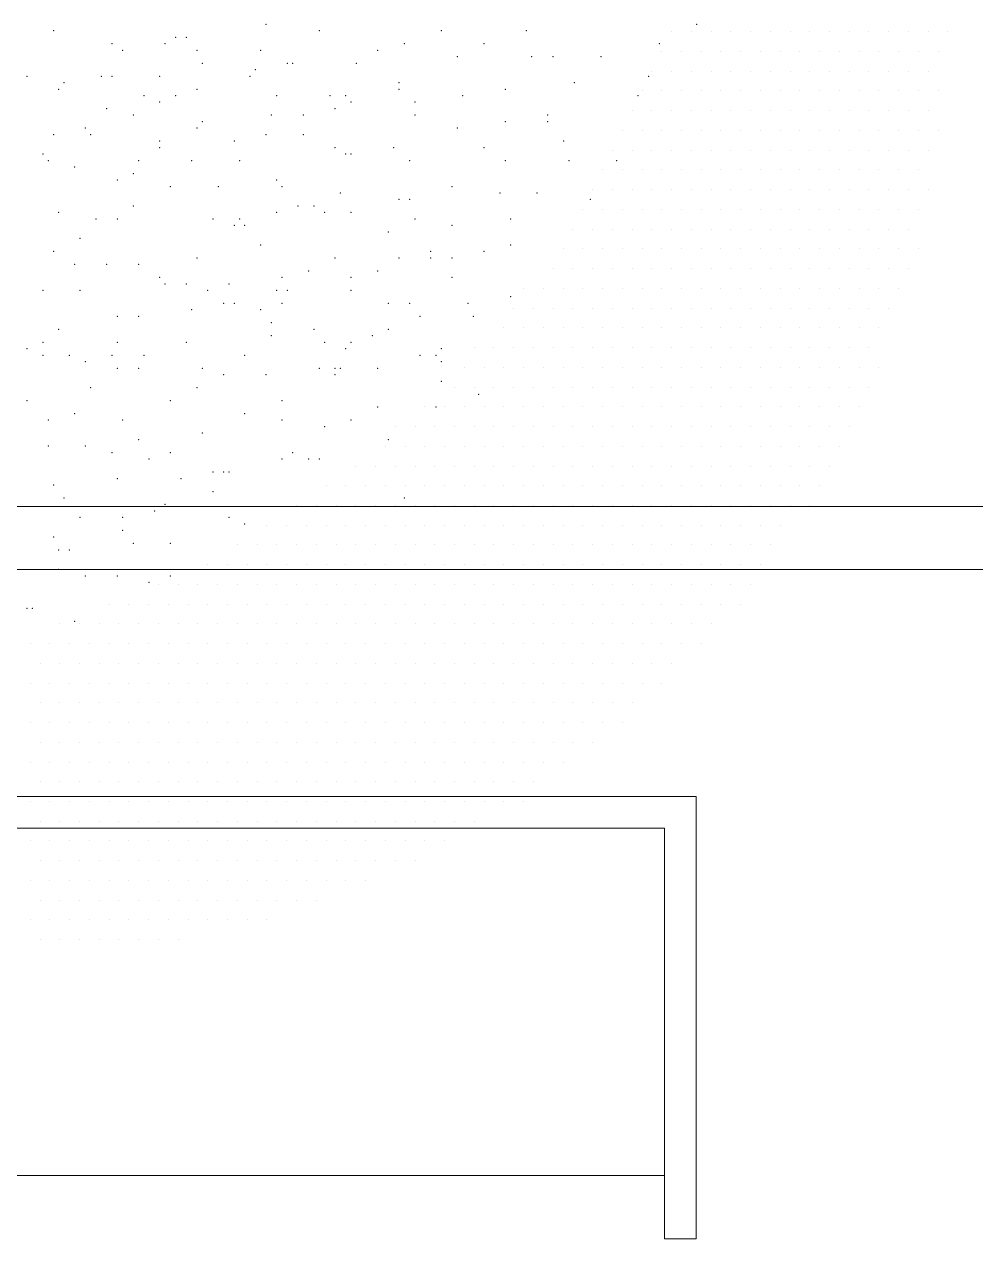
# Model space of a CAD drawing. Header units: metres. Extents: x 599 to 707, y 227 to 318.
# Drawn here: x 672.609 to 674.115, y 275.749 to 277.672 of the extents above; entities that cross this region are included whole.
import ezdxf

# ---------------------------------------------------------------- set-up
doc = ezdxf.new("R2010")
doc.units = ezdxf.units.M
for name, color, linetype, lineweight in [('banqueta', 252, 'Continuous', 9), ('gradas', 35, 'Continuous', 5), ('vegetacion', 74, 'Continuous', 0)]:
    doc.layers.add(name, color=color, linetype=linetype, lineweight=lineweight)

msp = doc.modelspace()

# ---------------------------------------------------------------- linework, layer by layer
at = {"layer": 'banqueta'}
for p, q in [((667.5606, 276.9088), (677.2256, 276.9088)), ((667.4867, 276.8088), (677.2256, 276.8088))]:
    msp.add_line(p, q, dxfattribs=at)
at = {"layer": 'gradas'}
for p, q in [((673.6723, 276.4493), (671.6723, 276.4493)), ((673.6723, 275.7493), (673.6723, 276.4493)), ((673.6223, 276.3993), (671.7223, 276.3993)), ((673.6223, 275.7493), (673.6223, 276.3993)), ((671.7223, 275.8493), (673.6223, 275.8493)), ((673.6223, 275.7493), (673.6723, 275.7493))]:
    msp.add_line(p, q, dxfattribs=at)
at = {"layer": 'vegetacion', "color": 0}
for p, q in [((673.6335, 277.6602), (673.6335, 277.6602)), ((673.6648, 277.6602), (673.6648, 277.6602)), ((673.696, 277.6602), (673.696, 277.6602)), ((673.7273, 277.6602), (673.7273, 277.6602)), ((673.7585, 277.6602), (673.7585, 277.6602)), ((673.7898, 277.6602), (673.7898, 277.6602)), ((673.821, 277.6602), (673.821, 277.6602)), ((673.8523, 277.6602), (673.8523, 277.6602)), ((673.8835, 277.6602), (673.8835, 277.6602)), ((673.9148, 277.6602), (673.9148, 277.6602)), ((673.946, 277.6602), (673.946, 277.6602)), ((673.9773, 277.6602), (673.9773, 277.6602)), ((674.0085, 277.6602), (674.0085, 277.6602)), ((674.0398, 277.6602), (674.0398, 277.6602)), ((674.071, 277.6602), (674.071, 277.6602)), ((673.6179, 277.629), (673.6179, 277.629)), ((673.6492, 277.629), (673.6492, 277.629)), ((673.6804, 277.629), (673.6804, 277.629)), ((673.7117, 277.629), (673.7117, 277.629)), ((673.7429, 277.629), (673.7429, 277.629)), ((673.7742, 277.629), (673.7742, 277.629)), ((673.8054, 277.629), (673.8054, 277.629)), ((673.8367, 277.629), (673.8367, 277.629)), ((673.8679, 277.629), (673.8679, 277.629)), ((673.8992, 277.629), (673.8992, 277.629)), ((673.9304, 277.629), (673.9304, 277.629)), ((673.9617, 277.629), (673.9617, 277.629)), ((673.9929, 277.629), (673.9929, 277.629)), ((674.0242, 277.629), (674.0242, 277.629)), ((674.0554, 277.629), (674.0554, 277.629)), ((673.6023, 277.5977), (673.6023, 277.5977)), ((673.6335, 277.5977), (673.6335, 277.5977)), ((673.6648, 277.5977), (673.6648, 277.5977)), ((673.696, 277.5977), (673.696, 277.5977)), ((673.7273, 277.5977), (673.7273, 277.5977)), ((673.7585, 277.5977), (673.7585, 277.5977)), ((673.7898, 277.5977), (673.7898, 277.5977)), ((673.821, 277.5977), (673.821, 277.5977)), ((673.8523, 277.5977), (673.8523, 277.5977)), ((673.8835, 277.5977), (673.8835, 277.5977)), ((673.9148, 277.5977), (673.9148, 277.5977)), ((673.946, 277.5977), (673.946, 277.5977)), ((673.9773, 277.5977), (673.9773, 277.5977)), ((674.0085, 277.5977), (674.0085, 277.5977)), ((674.0398, 277.5977), (674.0398, 277.5977)), ((673.5867, 277.5665), (673.5867, 277.5665)), ((673.6179, 277.5665), (673.6179, 277.5665)), ((673.6492, 277.5665), (673.6492, 277.5665)), ((673.6804, 277.5665), (673.6804, 277.5665)), ((673.7117, 277.5665), (673.7117, 277.5665)), ((673.7429, 277.5665), (673.7429, 277.5665)), ((673.7742, 277.5665), (673.7742, 277.5665)), ((673.8054, 277.5665), (673.8054, 277.5665)), ((673.8367, 277.5665), (673.8367, 277.5665)), ((673.8679, 277.5665), (673.8679, 277.5665)), ((673.8992, 277.5665), (673.8992, 277.5665)), ((673.9304, 277.5665), (673.9304, 277.5665)), ((673.9617, 277.5665), (673.9617, 277.5665)), ((673.9929, 277.5665), (673.9929, 277.5665)), ((674.0242, 277.5665), (674.0242, 277.5665)), ((674.0554, 277.5665), (674.0554, 277.5665)), ((673.571, 277.5352), (673.571, 277.5352)), ((673.6023, 277.5352), (673.6023, 277.5352)), ((673.6335, 277.5352), (673.6335, 277.5352)), ((673.6648, 277.5352), (673.6648, 277.5352)), ((673.696, 277.5352), (673.696, 277.5352)), ((673.7273, 277.5352), (673.7273, 277.5352)), ((673.7585, 277.5352), (673.7585, 277.5352)), ((673.7898, 277.5352), (673.7898, 277.5352)), ((673.821, 277.5352), (673.821, 277.5352)), ((673.8523, 277.5352), (673.8523, 277.5352)), ((673.8835, 277.5352), (673.8835, 277.5352)), ((673.9148, 277.5352), (673.9148, 277.5352)), ((673.946, 277.5352), (673.946, 277.5352)), ((673.9773, 277.5352), (673.9773, 277.5352)), ((674.0085, 277.5352), (674.0085, 277.5352)), ((674.0398, 277.5352), (674.0398, 277.5352)), ((673.5554, 277.504), (673.5554, 277.504)), ((673.5867, 277.504), (673.5867, 277.504)), ((673.6179, 277.504), (673.6179, 277.504)), ((673.6492, 277.504), (673.6492, 277.504)), ((673.6804, 277.504), (673.6804, 277.504)), ((673.7117, 277.504), (673.7117, 277.504)), ((673.7429, 277.504), (673.7429, 277.504)), ((673.7742, 277.504), (673.7742, 277.504)), ((673.8054, 277.504), (673.8054, 277.504)), ((673.8367, 277.504), (673.8367, 277.504)), ((673.8679, 277.504), (673.8679, 277.504)), ((673.8992, 277.504), (673.8992, 277.504)), ((673.9304, 277.504), (673.9304, 277.504)), ((673.9617, 277.504), (673.9617, 277.504)), ((673.9929, 277.504), (673.9929, 277.504)), ((674.0242, 277.504), (674.0242, 277.504)), ((674.0554, 277.504), (674.0554, 277.504)), ((673.5398, 277.4727), (673.5398, 277.4727)), ((673.571, 277.4727), (673.571, 277.4727)), ((673.6023, 277.4727), (673.6023, 277.4727)), ((673.6335, 277.4727), (673.6335, 277.4727)), ((673.6648, 277.4727), (673.6648, 277.4727)), ((673.696, 277.4727), (673.696, 277.4727)), ((673.7273, 277.4727), (673.7273, 277.4727)), ((673.7585, 277.4727), (673.7585, 277.4727)), ((673.7898, 277.4727), (673.7898, 277.4727)), ((673.821, 277.4727), (673.821, 277.4727)), ((673.8523, 277.4727), (673.8523, 277.4727)), ((673.8835, 277.4727), (673.8835, 277.4727)), ((673.9148, 277.4727), (673.9148, 277.4727)), ((673.946, 277.4727), (673.946, 277.4727)), ((673.9773, 277.4727), (673.9773, 277.4727)), ((674.0085, 277.4727), (674.0085, 277.4727)), ((674.0398, 277.4727), (674.0398, 277.4727)), ((673.5242, 277.4415), (673.5242, 277.4415)), ((673.5554, 277.4415), (673.5554, 277.4415)), ((673.5867, 277.4415), (673.5867, 277.4415)), ((673.6179, 277.4415), (673.6179, 277.4415)), ((673.6492, 277.4415), (673.6492, 277.4415)), ((673.6804, 277.4415), (673.6804, 277.4415)), ((673.7117, 277.4415), (673.7117, 277.4415)), ((673.7429, 277.4415), (673.7429, 277.4415)), ((673.7742, 277.4415), (673.7742, 277.4415)), ((673.8054, 277.4415), (673.8054, 277.4415)), ((673.8367, 277.4415), (673.8367, 277.4415)), ((673.8679, 277.4415), (673.8679, 277.4415)), ((673.8992, 277.4415), (673.8992, 277.4415)), ((673.9304, 277.4415), (673.9304, 277.4415)), ((673.9617, 277.4415), (673.9617, 277.4415)), ((673.9929, 277.4415), (673.9929, 277.4415)), ((674.0242, 277.4415), (674.0242, 277.4415)), ((673.5085, 277.4102), (673.5085, 277.4102)), ((673.5398, 277.4102), (673.5398, 277.4102)), ((673.571, 277.4102), (673.571, 277.4102)), ((673.6023, 277.4102), (673.6023, 277.4102)), ((673.6335, 277.4102), (673.6335, 277.4102)), ((673.6648, 277.4102), (673.6648, 277.4102)), ((673.696, 277.4102), (673.696, 277.4102)), ((673.7273, 277.4102), (673.7273, 277.4102)), ((673.7585, 277.4102), (673.7585, 277.4102)), ((673.7898, 277.4102), (673.7898, 277.4102)), ((673.821, 277.4102), (673.821, 277.4102)), ((673.8523, 277.4102), (673.8523, 277.4102)), ((673.8835, 277.4102), (673.8835, 277.4102)), ((673.9148, 277.4102), (673.9148, 277.4102)), ((673.946, 277.4102), (673.946, 277.4102)), ((673.9773, 277.4102), (673.9773, 277.4102)), ((674.0085, 277.4102), (674.0085, 277.4102)), ((674.0398, 277.4102), (674.0398, 277.4102)), ((673.4929, 277.379), (673.4929, 277.379)), ((673.5242, 277.379), (673.5242, 277.379)), ((673.5554, 277.379), (673.5554, 277.379)), ((673.5867, 277.379), (673.5867, 277.379)), ((673.6179, 277.379), (673.6179, 277.379)), ((673.6492, 277.379), (673.6492, 277.379)), ((673.6804, 277.379), (673.6804, 277.379)), ((673.7117, 277.379), (673.7117, 277.379)), ((673.7429, 277.379), (673.7429, 277.379)), ((673.7742, 277.379), (673.7742, 277.379)), ((673.8054, 277.379), (673.8054, 277.379)), ((673.8367, 277.379), (673.8367, 277.379)), ((673.8679, 277.379), (673.8679, 277.379)), ((673.8992, 277.379), (673.8992, 277.379)), ((673.9304, 277.379), (673.9304, 277.379)), ((673.9617, 277.379), (673.9617, 277.379)), ((673.9929, 277.379), (673.9929, 277.379)), ((674.0242, 277.379), (674.0242, 277.379)), ((673.4773, 277.3477), (673.4773, 277.3477)), ((673.5085, 277.3477), (673.5085, 277.3477)), ((673.5398, 277.3477), (673.5398, 277.3477)), ((673.571, 277.3477), (673.571, 277.3477)), ((673.6023, 277.3477), (673.6023, 277.3477)), ((673.6335, 277.3477), (673.6335, 277.3477)), ((673.6648, 277.3477), (673.6648, 277.3477)), ((673.696, 277.3477), (673.696, 277.3477)), ((673.7273, 277.3477), (673.7273, 277.3477)), ((673.7585, 277.3477), (673.7585, 277.3477)), ((673.7898, 277.3477), (673.7898, 277.3477)), ((673.821, 277.3477), (673.821, 277.3477)), ((673.8523, 277.3477), (673.8523, 277.3477)), ((673.8835, 277.3477), (673.8835, 277.3477)), ((673.9148, 277.3477), (673.9148, 277.3477)), ((673.946, 277.3477), (673.946, 277.3477)), ((673.9773, 277.3477), (673.9773, 277.3477)), ((674.0085, 277.3477), (674.0085, 277.3477)), ((673.4617, 277.3165), (673.4617, 277.3165)), ((673.4929, 277.3165), (673.4929, 277.3165)), ((673.5242, 277.3165), (673.5242, 277.3165)), ((673.5554, 277.3165), (673.5554, 277.3165)), ((673.5867, 277.3165), (673.5867, 277.3165)), ((673.6179, 277.3165), (673.6179, 277.3165)), ((673.6492, 277.3165), (673.6492, 277.3165)), ((673.6804, 277.3165), (673.6804, 277.3165)), ((673.7117, 277.3165), (673.7117, 277.3165)), ((673.7429, 277.3165), (673.7429, 277.3165)), ((673.7742, 277.3165), (673.7742, 277.3165)), ((673.8054, 277.3165), (673.8054, 277.3165)), ((673.8367, 277.3165), (673.8367, 277.3165)), ((673.8679, 277.3165), (673.8679, 277.3165)), ((673.8992, 277.3165), (673.8992, 277.3165)), ((673.9304, 277.3165), (673.9304, 277.3165)), ((673.9617, 277.3165), (673.9617, 277.3165)), ((673.9929, 277.3165), (673.9929, 277.3165)), ((674.0242, 277.3165), (674.0242, 277.3165)), ((673.446, 277.2852), (673.446, 277.2852)), ((673.4773, 277.2852), (673.4773, 277.2852)), ((673.5085, 277.2852), (673.5085, 277.2852)), ((673.5398, 277.2852), (673.5398, 277.2852)), ((673.571, 277.2852), (673.571, 277.2852)), ((673.6023, 277.2852), (673.6023, 277.2852)), ((673.6335, 277.2852), (673.6335, 277.2852)), ((673.6648, 277.2852), (673.6648, 277.2852)), ((673.696, 277.2852), (673.696, 277.2852)), ((673.7273, 277.2852), (673.7273, 277.2852)), ((673.7585, 277.2852), (673.7585, 277.2852)), ((673.7898, 277.2852), (673.7898, 277.2852)), ((673.821, 277.2852), (673.821, 277.2852)), ((673.8523, 277.2852), (673.8523, 277.2852)), ((673.8835, 277.2852), (673.8835, 277.2852)), ((673.9148, 277.2852), (673.9148, 277.2852)), ((673.946, 277.2852), (673.946, 277.2852)), ((673.9773, 277.2852), (673.9773, 277.2852)), ((674.0085, 277.2852), (674.0085, 277.2852)), ((673.3992, 277.254), (673.3992, 277.254)), ((673.4304, 277.254), (673.4304, 277.254)), ((673.4617, 277.254), (673.4617, 277.254)), ((673.4929, 277.254), (673.4929, 277.254)), ((673.5242, 277.254), (673.5242, 277.254)), ((673.5554, 277.254), (673.5554, 277.254)), ((673.5867, 277.254), (673.5867, 277.254)), ((673.6179, 277.254), (673.6179, 277.254)), ((673.6492, 277.254), (673.6492, 277.254)), ((673.6804, 277.254), (673.6804, 277.254)), ((673.7117, 277.254), (673.7117, 277.254)), ((673.7429, 277.254), (673.7429, 277.254)), ((673.7742, 277.254), (673.7742, 277.254)), ((673.8054, 277.254), (673.8054, 277.254)), ((673.8367, 277.254), (673.8367, 277.254)), ((673.8679, 277.254), (673.8679, 277.254)), ((673.8992, 277.254), (673.8992, 277.254)), ((673.9304, 277.254), (673.9304, 277.254)), ((673.9617, 277.254), (673.9617, 277.254)), ((673.9929, 277.254), (673.9929, 277.254)), ((673.3835, 277.2227), (673.3835, 277.2227)), ((673.4148, 277.2227), (673.4148, 277.2227)), ((673.446, 277.2227), (673.446, 277.2227)), ((673.4773, 277.2227), (673.4773, 277.2227)), ((673.5085, 277.2227), (673.5085, 277.2227)), ((673.5398, 277.2227), (673.5398, 277.2227)), ((673.571, 277.2227), (673.571, 277.2227)), ((673.6023, 277.2227), (673.6023, 277.2227)), ((673.6335, 277.2227), (673.6335, 277.2227)), ((673.6648, 277.2227), (673.6648, 277.2227)), ((673.696, 277.2227), (673.696, 277.2227)), ((673.7273, 277.2227), (673.7273, 277.2227)), ((673.7585, 277.2227), (673.7585, 277.2227)), ((673.7898, 277.2227), (673.7898, 277.2227)), ((673.821, 277.2227), (673.821, 277.2227)), ((673.8523, 277.2227), (673.8523, 277.2227)), ((673.8835, 277.2227), (673.8835, 277.2227)), ((673.9148, 277.2227), (673.9148, 277.2227)), ((673.946, 277.2227), (673.946, 277.2227)), ((673.9773, 277.2227), (673.9773, 277.2227)), ((673.3679, 277.1915), (673.3679, 277.1915)), ((673.3992, 277.1915), (673.3992, 277.1915)), ((673.4304, 277.1915), (673.4304, 277.1915)), ((673.4617, 277.1915), (673.4617, 277.1915)), ((673.4929, 277.1915), (673.4929, 277.1915)), ((673.5242, 277.1915), (673.5242, 277.1915)), ((673.5554, 277.1915), (673.5554, 277.1915)), ((673.5867, 277.1915), (673.5867, 277.1915)), ((673.6179, 277.1915), (673.6179, 277.1915)), ((673.6492, 277.1915), (673.6492, 277.1915)), ((673.6804, 277.1915), (673.6804, 277.1915)), ((673.7117, 277.1915), (673.7117, 277.1915)), ((673.7429, 277.1915), (673.7429, 277.1915)), ((673.7742, 277.1915), (673.7742, 277.1915)), ((673.8054, 277.1915), (673.8054, 277.1915)), ((673.8367, 277.1915), (673.8367, 277.1915)), ((673.8679, 277.1915), (673.8679, 277.1915)), ((673.8992, 277.1915), (673.8992, 277.1915)), ((673.9304, 277.1915), (673.9304, 277.1915)), ((673.9617, 277.1915), (673.9617, 277.1915)), ((673.321, 277.1602), (673.321, 277.1602)), ((673.3523, 277.1602), (673.3523, 277.1602)), ((673.3835, 277.1602), (673.3835, 277.1602)), ((673.4148, 277.1602), (673.4148, 277.1602)), ((673.446, 277.1602), (673.446, 277.1602)), ((673.4773, 277.1602), (673.4773, 277.1602)), ((673.5085, 277.1602), (673.5085, 277.1602)), ((673.5398, 277.1602), (673.5398, 277.1602)), ((673.571, 277.1602), (673.571, 277.1602)), ((673.6023, 277.1602), (673.6023, 277.1602)), ((673.6335, 277.1602), (673.6335, 277.1602)), ((673.6648, 277.1602), (673.6648, 277.1602)), ((673.696, 277.1602), (673.696, 277.1602)), ((673.7273, 277.1602), (673.7273, 277.1602)), ((673.7585, 277.1602), (673.7585, 277.1602)), ((673.7898, 277.1602), (673.7898, 277.1602)), ((673.821, 277.1602), (673.821, 277.1602)), ((673.8523, 277.1602), (673.8523, 277.1602)), ((673.8835, 277.1602), (673.8835, 277.1602)), ((673.9148, 277.1602), (673.9148, 277.1602)), ((673.946, 277.1602), (673.946, 277.1602)), ((673.3054, 277.129), (673.3054, 277.129)), ((673.3367, 277.129), (673.3367, 277.129)), ((673.3679, 277.129), (673.3679, 277.129)), ((673.3992, 277.129), (673.3992, 277.129)), ((673.4304, 277.129), (673.4304, 277.129)), ((673.4617, 277.129), (673.4617, 277.129)), ((673.4929, 277.129), (673.4929, 277.129)), ((673.5242, 277.129), (673.5242, 277.129)), ((673.5554, 277.129), (673.5554, 277.129)), ((673.5867, 277.129), (673.5867, 277.129)), ((673.6179, 277.129), (673.6179, 277.129)), ((673.6492, 277.129), (673.6492, 277.129)), ((673.6804, 277.129), (673.6804, 277.129)), ((673.7117, 277.129), (673.7117, 277.129)), ((673.7429, 277.129), (673.7429, 277.129)), ((673.7742, 277.129), (673.7742, 277.129)), ((673.8054, 277.129), (673.8054, 277.129)), ((673.8367, 277.129), (673.8367, 277.129)), ((673.8679, 277.129), (673.8679, 277.129)), ((673.8992, 277.129), (673.8992, 277.129)), ((673.9304, 277.129), (673.9304, 277.129)), ((673.9617, 277.129), (673.9617, 277.129)), ((673.2898, 277.0977), (673.2898, 277.0977)), ((673.321, 277.0977), (673.321, 277.0977)), ((673.3523, 277.0977), (673.3523, 277.0977)), ((673.3835, 277.0977), (673.3835, 277.0977)), ((673.4148, 277.0977), (673.4148, 277.0977)), ((673.446, 277.0977), (673.446, 277.0977)), ((673.4773, 277.0977), (673.4773, 277.0977)), ((673.5085, 277.0977), (673.5085, 277.0977)), ((673.5398, 277.0977), (673.5398, 277.0977)), ((673.571, 277.0977), (673.571, 277.0977)), ((673.6023, 277.0977), (673.6023, 277.0977)), ((673.6335, 277.0977), (673.6335, 277.0977)), ((673.6648, 277.0977), (673.6648, 277.0977)), ((673.696, 277.0977), (673.696, 277.0977)), ((673.7273, 277.0977), (673.7273, 277.0977)), ((673.7585, 277.0977), (673.7585, 277.0977)), ((673.7898, 277.0977), (673.7898, 277.0977)), ((673.821, 277.0977), (673.821, 277.0977)), ((673.8523, 277.0977), (673.8523, 277.0977)), ((673.8835, 277.0977), (673.8835, 277.0977)), ((673.9148, 277.0977), (673.9148, 277.0977)), ((673.946, 277.0977), (673.946, 277.0977)), ((673.2429, 277.0665), (673.2429, 277.0665)), ((673.2742, 277.0665), (673.2742, 277.0665)), ((673.3054, 277.0665), (673.3054, 277.0665)), ((673.3367, 277.0665), (673.3367, 277.0665)), ((673.3679, 277.0665), (673.3679, 277.0665)), ((673.3992, 277.0665), (673.3992, 277.0665)), ((673.4304, 277.0665), (673.4304, 277.0665)), ((673.4617, 277.0665), (673.4617, 277.0665)), ((673.4929, 277.0665), (673.4929, 277.0665)), ((673.5242, 277.0665), (673.5242, 277.0665)), ((673.5554, 277.0665), (673.5554, 277.0665)), ((673.5867, 277.0665), (673.5867, 277.0665)), ((673.6179, 277.0665), (673.6179, 277.0665)), ((673.6492, 277.0665), (673.6492, 277.0665)), ((673.6804, 277.0665), (673.6804, 277.0665)), ((673.7117, 277.0665), (673.7117, 277.0665)), ((673.7429, 277.0665), (673.7429, 277.0665)), ((673.7742, 277.0665), (673.7742, 277.0665)), ((673.8054, 277.0665), (673.8054, 277.0665)), ((673.8367, 277.0665), (673.8367, 277.0665)), ((673.8679, 277.0665), (673.8679, 277.0665)), ((673.8992, 277.0665), (673.8992, 277.0665)), ((673.9304, 277.0665), (673.9304, 277.0665)), ((673.196, 277.0352), (673.196, 277.0352)), ((673.2273, 277.0352), (673.2273, 277.0352)), ((673.2585, 277.0352), (673.2585, 277.0352)), ((673.2898, 277.0352), (673.2898, 277.0352)), ((673.321, 277.0352), (673.321, 277.0352)), ((673.3523, 277.0352), (673.3523, 277.0352)), ((673.3835, 277.0352), (673.3835, 277.0352)), ((673.4148, 277.0352), (673.4148, 277.0352)), ((673.446, 277.0352), (673.446, 277.0352)), ((673.4773, 277.0352), (673.4773, 277.0352)), ((673.5085, 277.0352), (673.5085, 277.0352)), ((673.5398, 277.0352), (673.5398, 277.0352)), ((673.571, 277.0352), (673.571, 277.0352)), ((673.6023, 277.0352), (673.6023, 277.0352)), ((673.6335, 277.0352), (673.6335, 277.0352)), ((673.6648, 277.0352), (673.6648, 277.0352)), ((673.696, 277.0352), (673.696, 277.0352)), ((673.7273, 277.0352), (673.7273, 277.0352)), ((673.7585, 277.0352), (673.7585, 277.0352)), ((673.7898, 277.0352), (673.7898, 277.0352)), ((673.821, 277.0352), (673.821, 277.0352)), ((673.8523, 277.0352), (673.8523, 277.0352)), ((673.8835, 277.0352), (673.8835, 277.0352)), ((673.9148, 277.0352), (673.9148, 277.0352)), ((673.1804, 277.004), (673.1804, 277.004)), ((673.2117, 277.004), (673.2117, 277.004)), ((673.2429, 277.004), (673.2429, 277.004)), ((673.2742, 277.004), (673.2742, 277.004)), ((673.3054, 277.004), (673.3054, 277.004)), ((673.3367, 277.004), (673.3367, 277.004)), ((673.3679, 277.004), (673.3679, 277.004)), ((673.3992, 277.004), (673.3992, 277.004)), ((673.4304, 277.004), (673.4304, 277.004)), ((673.4617, 277.004), (673.4617, 277.004)), ((673.4929, 277.004), (673.4929, 277.004)), ((673.5242, 277.004), (673.5242, 277.004)), ((673.5554, 277.004), (673.5554, 277.004)), ((673.5867, 277.004), (673.5867, 277.004)), ((673.6179, 277.004), (673.6179, 277.004)), ((673.6492, 277.004), (673.6492, 277.004)), ((673.6804, 277.004), (673.6804, 277.004)), ((673.7117, 277.004), (673.7117, 277.004)), ((673.7429, 277.004), (673.7429, 277.004)), ((673.7742, 277.004), (673.7742, 277.004)), ((673.8054, 277.004), (673.8054, 277.004)), ((673.8367, 277.004), (673.8367, 277.004)), ((673.8679, 277.004), (673.8679, 277.004)), ((673.8992, 277.004), (673.8992, 277.004)), ((673.1335, 276.9727), (673.1335, 276.9727)), ((673.1648, 276.9727), (673.1648, 276.9727)), ((673.196, 276.9727), (673.196, 276.9727)), ((673.2273, 276.9727), (673.2273, 276.9727)), ((673.2585, 276.9727), (673.2585, 276.9727)), ((673.2898, 276.9727), (673.2898, 276.9727)), ((673.321, 276.9727), (673.321, 276.9727)), ((673.3523, 276.9727), (673.3523, 276.9727)), ((673.3835, 276.9727), (673.3835, 276.9727)), ((673.4148, 276.9727), (673.4148, 276.9727)), ((673.446, 276.9727), (673.446, 276.9727)), ((673.4773, 276.9727), (673.4773, 276.9727)), ((673.5085, 276.9727), (673.5085, 276.9727)), ((673.5398, 276.9727), (673.5398, 276.9727)), ((673.571, 276.9727), (673.571, 276.9727)), ((673.6023, 276.9727), (673.6023, 276.9727)), ((673.6335, 276.9727), (673.6335, 276.9727)), ((673.6648, 276.9727), (673.6648, 276.9727)), ((673.696, 276.9727), (673.696, 276.9727)), ((673.7273, 276.9727), (673.7273, 276.9727)), ((673.7585, 276.9727), (673.7585, 276.9727)), ((673.7898, 276.9727), (673.7898, 276.9727)), ((673.821, 276.9727), (673.821, 276.9727)), ((673.8523, 276.9727), (673.8523, 276.9727)), ((673.8835, 276.9727), (673.8835, 276.9727)), ((673.0867, 276.9415), (673.0867, 276.9415)), ((673.1179, 276.9415), (673.1179, 276.9415)), ((673.1492, 276.9415), (673.1492, 276.9415)), ((673.1804, 276.9415), (673.1804, 276.9415)), ((673.2117, 276.9415), (673.2117, 276.9415)), ((673.2429, 276.9415), (673.2429, 276.9415)), ((673.2742, 276.9415), (673.2742, 276.9415)), ((673.3054, 276.9415), (673.3054, 276.9415)), ((673.3367, 276.9415), (673.3367, 276.9415)), ((673.3679, 276.9415), (673.3679, 276.9415)), ((673.3992, 276.9415), (673.3992, 276.9415)), ((673.4304, 276.9415), (673.4304, 276.9415)), ((673.4617, 276.9415), (673.4617, 276.9415)), ((673.4929, 276.9415), (673.4929, 276.9415)), ((673.5242, 276.9415), (673.5242, 276.9415)), ((673.5554, 276.9415), (673.5554, 276.9415)), ((673.5867, 276.9415), (673.5867, 276.9415)), ((673.6179, 276.9415), (673.6179, 276.9415)), ((673.6492, 276.9415), (673.6492, 276.9415)), ((673.6804, 276.9415), (673.6804, 276.9415)), ((673.7117, 276.9415), (673.7117, 276.9415)), ((673.7429, 276.9415), (673.7429, 276.9415)), ((673.7742, 276.9415), (673.7742, 276.9415)), ((673.8054, 276.9415), (673.8054, 276.9415)), ((673.8367, 276.9415), (673.8367, 276.9415)), ((673.8679, 276.9415), (673.8679, 276.9415)), ((673.0398, 276.9102), (673.0398, 276.9102)), ((673.071, 276.9102), (673.071, 276.9102)), ((673.1023, 276.9102), (673.1023, 276.9102)), ((673.1335, 276.9102), (673.1335, 276.9102)), ((673.1648, 276.9102), (673.1648, 276.9102)), ((673.196, 276.9102), (673.196, 276.9102)), ((673.2273, 276.9102), (673.2273, 276.9102)), ((673.2585, 276.9102), (673.2585, 276.9102)), ((673.2898, 276.9102), (673.2898, 276.9102)), ((673.321, 276.9102), (673.321, 276.9102)), ((673.3523, 276.9102), (673.3523, 276.9102)), ((673.3835, 276.9102), (673.3835, 276.9102)), ((673.4148, 276.9102), (673.4148, 276.9102)), ((673.446, 276.9102), (673.446, 276.9102)), ((673.4773, 276.9102), (673.4773, 276.9102)), ((673.5085, 276.9102), (673.5085, 276.9102)), ((673.5398, 276.9102), (673.5398, 276.9102)), ((673.571, 276.9102), (673.571, 276.9102)), ((673.6023, 276.9102), (673.6023, 276.9102)), ((673.6335, 276.9102), (673.6335, 276.9102)), ((673.6648, 276.9102), (673.6648, 276.9102)), ((673.696, 276.9102), (673.696, 276.9102)), ((673.7273, 276.9102), (673.7273, 276.9102)), ((673.7585, 276.9102), (673.7585, 276.9102)), ((673.7898, 276.9102), (673.7898, 276.9102)), ((673.821, 276.9102), (673.821, 276.9102)), ((673.8523, 276.9102), (673.8523, 276.9102)), ((672.9929, 276.879), (672.9929, 276.879)), ((673.0242, 276.879), (673.0242, 276.879)), ((673.0554, 276.879), (673.0554, 276.879)), ((673.0867, 276.879), (673.0867, 276.879)), ((673.1179, 276.879), (673.1179, 276.879)), ((673.1492, 276.879), (673.1492, 276.879)), ((673.1804, 276.879), (673.1804, 276.879)), ((673.2117, 276.879), (673.2117, 276.879)), ((673.2429, 276.879), (673.2429, 276.879)), ((673.2742, 276.879), (673.2742, 276.879)), ((673.3054, 276.879), (673.3054, 276.879)), ((673.3367, 276.879), (673.3367, 276.879)), ((673.3679, 276.879), (673.3679, 276.879)), ((673.3992, 276.879), (673.3992, 276.879)), ((673.4304, 276.879), (673.4304, 276.879)), ((673.4617, 276.879), (673.4617, 276.879)), ((673.4929, 276.879), (673.4929, 276.879)), ((673.5242, 276.879), (673.5242, 276.879)), ((673.5554, 276.879), (673.5554, 276.879)), ((673.5867, 276.879), (673.5867, 276.879)), ((673.6179, 276.879), (673.6179, 276.879)), ((673.6492, 276.879), (673.6492, 276.879)), ((673.6804, 276.879), (673.6804, 276.879)), ((673.7117, 276.879), (673.7117, 276.879)), ((673.7429, 276.879), (673.7429, 276.879)), ((673.7742, 276.879), (673.7742, 276.879)), ((673.8054, 276.879), (673.8054, 276.879)), ((672.946, 276.8477), (672.946, 276.8477)), ((672.9773, 276.8477), (672.9773, 276.8477)), ((673.0085, 276.8477), (673.0085, 276.8477)), ((673.0398, 276.8477), (673.0398, 276.8477)), ((673.071, 276.8477), (673.071, 276.8477)), ((673.1023, 276.8477), (673.1023, 276.8477)), ((673.1335, 276.8477), (673.1335, 276.8477)), ((673.1648, 276.8477), (673.1648, 276.8477)), ((673.196, 276.8477), (673.196, 276.8477)), ((673.2273, 276.8477), (673.2273, 276.8477)), ((673.2585, 276.8477), (673.2585, 276.8477)), ((673.2898, 276.8477), (673.2898, 276.8477)), ((673.321, 276.8477), (673.321, 276.8477)), ((673.3523, 276.8477), (673.3523, 276.8477)), ((673.3835, 276.8477), (673.3835, 276.8477)), ((673.4148, 276.8477), (673.4148, 276.8477)), ((673.446, 276.8477), (673.446, 276.8477)), ((673.4773, 276.8477), (673.4773, 276.8477)), ((673.5085, 276.8477), (673.5085, 276.8477)), ((673.5398, 276.8477), (673.5398, 276.8477)), ((673.571, 276.8477), (673.571, 276.8477)), ((673.6023, 276.8477), (673.6023, 276.8477)), ((673.6335, 276.8477), (673.6335, 276.8477)), ((673.6648, 276.8477), (673.6648, 276.8477)), ((673.696, 276.8477), (673.696, 276.8477)), ((673.7273, 276.8477), (673.7273, 276.8477)), ((673.7585, 276.8477), (673.7585, 276.8477)), ((673.7898, 276.8477), (673.7898, 276.8477)), ((672.8992, 276.8165), (672.8992, 276.8165)), ((672.9304, 276.8165), (672.9304, 276.8165)), ((672.9617, 276.8165), (672.9617, 276.8165)), ((672.9929, 276.8165), (672.9929, 276.8165)), ((673.0242, 276.8165), (673.0242, 276.8165)), ((673.0554, 276.8165), (673.0554, 276.8165)), ((673.0867, 276.8165), (673.0867, 276.8165)), ((673.1179, 276.8165), (673.1179, 276.8165)), ((673.1492, 276.8165), (673.1492, 276.8165)), ((673.1804, 276.8165), (673.1804, 276.8165)), ((673.2117, 276.8165), (673.2117, 276.8165)), ((673.2429, 276.8165), (673.2429, 276.8165)), ((673.2742, 276.8165), (673.2742, 276.8165)), ((673.3054, 276.8165), (673.3054, 276.8165)), ((673.3367, 276.8165), (673.3367, 276.8165)), ((673.3679, 276.8165), (673.3679, 276.8165)), ((673.3992, 276.8165), (673.3992, 276.8165)), ((673.4304, 276.8165), (673.4304, 276.8165)), ((673.4617, 276.8165), (673.4617, 276.8165)), ((673.4929, 276.8165), (673.4929, 276.8165)), ((673.5242, 276.8165), (673.5242, 276.8165)), ((673.5554, 276.8165), (673.5554, 276.8165)), ((673.5867, 276.8165), (673.5867, 276.8165)), ((673.6179, 276.8165), (673.6179, 276.8165)), ((673.6492, 276.8165), (673.6492, 276.8165)), ((673.6804, 276.8165), (673.6804, 276.8165)), ((673.7117, 276.8165), (673.7117, 276.8165)), ((673.7429, 276.8165), (673.7429, 276.8165)), ((673.7742, 276.8165), (673.7742, 276.8165)), ((672.821, 276.7852), (672.821, 276.7852)), ((672.8523, 276.7852), (672.8523, 276.7852)), ((672.8835, 276.7852), (672.8835, 276.7852)), ((672.9148, 276.7852), (672.9148, 276.7852)), ((672.946, 276.7852), (672.946, 276.7852)), ((672.9773, 276.7852), (672.9773, 276.7852)), ((673.0085, 276.7852), (673.0085, 276.7852)), ((673.0398, 276.7852), (673.0398, 276.7852)), ((673.071, 276.7852), (673.071, 276.7852)), ((673.1023, 276.7852), (673.1023, 276.7852)), ((673.1335, 276.7852), (673.1335, 276.7852)), ((673.1648, 276.7852), (673.1648, 276.7852)), ((673.196, 276.7852), (673.196, 276.7852)), ((673.2273, 276.7852), (673.2273, 276.7852)), ((673.2585, 276.7852), (673.2585, 276.7852)), ((673.2898, 276.7852), (673.2898, 276.7852)), ((673.321, 276.7852), (673.321, 276.7852)), ((673.3523, 276.7852), (673.3523, 276.7852)), ((673.3835, 276.7852), (673.3835, 276.7852)), ((673.4148, 276.7852), (673.4148, 276.7852)), ((673.446, 276.7852), (673.446, 276.7852)), ((673.4773, 276.7852), (673.4773, 276.7852)), ((673.5085, 276.7852), (673.5085, 276.7852)), ((673.5398, 276.7852), (673.5398, 276.7852)), ((673.571, 276.7852), (673.571, 276.7852)), ((673.6023, 276.7852), (673.6023, 276.7852)), ((673.6335, 276.7852), (673.6335, 276.7852)), ((673.6648, 276.7852), (673.6648, 276.7852)), ((673.696, 276.7852), (673.696, 276.7852)), ((673.7273, 276.7852), (673.7273, 276.7852)), ((673.7585, 276.7852), (673.7585, 276.7852)), ((672.7429, 276.754), (672.7429, 276.754)), ((672.7742, 276.754), (672.7742, 276.754)), ((672.8054, 276.754), (672.8054, 276.754)), ((672.8367, 276.754), (672.8367, 276.754)), ((672.8679, 276.754), (672.8679, 276.754)), ((672.8992, 276.754), (672.8992, 276.754)), ((672.9304, 276.754), (672.9304, 276.754)), ((672.9617, 276.754), (672.9617, 276.754)), ((672.9929, 276.754), (672.9929, 276.754)), ((673.0242, 276.754), (673.0242, 276.754)), ((673.0554, 276.754), (673.0554, 276.754)), ((673.0867, 276.754), (673.0867, 276.754)), ((673.1179, 276.754), (673.1179, 276.754)), ((673.1492, 276.754), (673.1492, 276.754)), ((673.1804, 276.754), (673.1804, 276.754)), ((673.2117, 276.754), (673.2117, 276.754)), ((673.2429, 276.754), (673.2429, 276.754)), ((673.2742, 276.754), (673.2742, 276.754)), ((673.3054, 276.754), (673.3054, 276.754)), ((673.3367, 276.754), (673.3367, 276.754)), ((673.3679, 276.754), (673.3679, 276.754)), ((673.3992, 276.754), (673.3992, 276.754)), ((673.4304, 276.754), (673.4304, 276.754)), ((673.4617, 276.754), (673.4617, 276.754)), ((673.4929, 276.754), (673.4929, 276.754)), ((673.5242, 276.754), (673.5242, 276.754)), ((673.5554, 276.754), (673.5554, 276.754)), ((673.5867, 276.754), (673.5867, 276.754)), ((673.6179, 276.754), (673.6179, 276.754)), ((673.6492, 276.754), (673.6492, 276.754)), ((673.6804, 276.754), (673.6804, 276.754)), ((673.7117, 276.754), (673.7117, 276.754)), ((673.7429, 276.754), (673.7429, 276.754)), ((672.6648, 276.7227), (672.6648, 276.7227)), ((672.696, 276.7227), (672.696, 276.7227)), ((672.7273, 276.7227), (672.7273, 276.7227)), ((672.7585, 276.7227), (672.7585, 276.7227)), ((672.7898, 276.7227), (672.7898, 276.7227)), ((672.821, 276.7227), (672.821, 276.7227)), ((672.8523, 276.7227), (672.8523, 276.7227)), ((672.8835, 276.7227), (672.8835, 276.7227)), ((672.9148, 276.7227), (672.9148, 276.7227)), ((672.946, 276.7227), (672.946, 276.7227)), ((672.9773, 276.7227), (672.9773, 276.7227)), ((673.0085, 276.7227), (673.0085, 276.7227)), ((673.0398, 276.7227), (673.0398, 276.7227)), ((673.071, 276.7227), (673.071, 276.7227)), ((673.1023, 276.7227), (673.1023, 276.7227)), ((673.1335, 276.7227), (673.1335, 276.7227)), ((673.1648, 276.7227), (673.1648, 276.7227)), ((673.196, 276.7227), (673.196, 276.7227)), ((673.2273, 276.7227), (673.2273, 276.7227)), ((673.2585, 276.7227), (673.2585, 276.7227)), ((673.2898, 276.7227), (673.2898, 276.7227)), ((673.321, 276.7227), (673.321, 276.7227)), ((673.3523, 276.7227), (673.3523, 276.7227)), ((673.3835, 276.7227), (673.3835, 276.7227)), ((673.4148, 276.7227), (673.4148, 276.7227)), ((673.446, 276.7227), (673.446, 276.7227)), ((673.4773, 276.7227), (673.4773, 276.7227)), ((673.5085, 276.7227), (673.5085, 276.7227)), ((673.5398, 276.7227), (673.5398, 276.7227)), ((673.571, 276.7227), (673.571, 276.7227)), ((673.6023, 276.7227), (673.6023, 276.7227)), ((673.6335, 276.7227), (673.6335, 276.7227)), ((673.6648, 276.7227), (673.6648, 276.7227)), ((673.696, 276.7227), (673.696, 276.7227)), ((672.6179, 276.6915), (672.6179, 276.6915)), ((672.6492, 276.6915), (672.6492, 276.6915)), ((672.6804, 276.6915), (672.6804, 276.6915)), ((672.7117, 276.6915), (672.7117, 276.6915)), ((672.7429, 276.6915), (672.7429, 276.6915)), ((672.7742, 276.6915), (672.7742, 276.6915)), ((672.8054, 276.6915), (672.8054, 276.6915)), ((672.8367, 276.6915), (672.8367, 276.6915)), ((672.8679, 276.6915), (672.8679, 276.6915)), ((672.8992, 276.6915), (672.8992, 276.6915)), ((672.9304, 276.6915), (672.9304, 276.6915)), ((672.9617, 276.6915), (672.9617, 276.6915)), ((672.9929, 276.6915), (672.9929, 276.6915)), ((673.0242, 276.6915), (673.0242, 276.6915)), ((673.0554, 276.6915), (673.0554, 276.6915)), ((673.0867, 276.6915), (673.0867, 276.6915)), ((673.1179, 276.6915), (673.1179, 276.6915)), ((673.1492, 276.6915), (673.1492, 276.6915)), ((673.1804, 276.6915), (673.1804, 276.6915)), ((673.2117, 276.6915), (673.2117, 276.6915)), ((673.2429, 276.6915), (673.2429, 276.6915)), ((673.2742, 276.6915), (673.2742, 276.6915)), ((673.3054, 276.6915), (673.3054, 276.6915)), ((673.3367, 276.6915), (673.3367, 276.6915)), ((673.3679, 276.6915), (673.3679, 276.6915)), ((673.3992, 276.6915), (673.3992, 276.6915)), ((673.4304, 276.6915), (673.4304, 276.6915)), ((673.4617, 276.6915), (673.4617, 276.6915)), ((673.4929, 276.6915), (673.4929, 276.6915)), ((673.5242, 276.6915), (673.5242, 276.6915)), ((673.5554, 276.6915), (673.5554, 276.6915)), ((673.5867, 276.6915), (673.5867, 276.6915)), ((673.6179, 276.6915), (673.6179, 276.6915)), ((673.6492, 276.6915), (673.6492, 276.6915)), ((673.6804, 276.6915), (673.6804, 276.6915)), ((672.6335, 276.6602), (672.6335, 276.6602)), ((672.6648, 276.6602), (672.6648, 276.6602)), ((672.696, 276.6602), (672.696, 276.6602)), ((672.7273, 276.6602), (672.7273, 276.6602)), ((672.7585, 276.6602), (672.7585, 276.6602)), ((672.7898, 276.6602), (672.7898, 276.6602)), ((672.821, 276.6602), (672.821, 276.6602)), ((672.8523, 276.6602), (672.8523, 276.6602)), ((672.8835, 276.6602), (672.8835, 276.6602)), ((672.9148, 276.6602), (672.9148, 276.6602)), ((672.946, 276.6602), (672.946, 276.6602)), ((672.9773, 276.6602), (672.9773, 276.6602)), ((673.0085, 276.6602), (673.0085, 276.6602)), ((673.0398, 276.6602), (673.0398, 276.6602)), ((673.071, 276.6602), (673.071, 276.6602)), ((673.1023, 276.6602), (673.1023, 276.6602)), ((673.1335, 276.6602), (673.1335, 276.6602)), ((673.1648, 276.6602), (673.1648, 276.6602)), ((673.196, 276.6602), (673.196, 276.6602)), ((673.2273, 276.6602), (673.2273, 276.6602)), ((673.2585, 276.6602), (673.2585, 276.6602)), ((673.2898, 276.6602), (673.2898, 276.6602)), ((673.321, 276.6602), (673.321, 276.6602)), ((673.3523, 276.6602), (673.3523, 276.6602)), ((673.3835, 276.6602), (673.3835, 276.6602)), ((673.4148, 276.6602), (673.4148, 276.6602)), ((673.446, 276.6602), (673.446, 276.6602)), ((673.4773, 276.6602), (673.4773, 276.6602)), ((673.5085, 276.6602), (673.5085, 276.6602)), ((673.5398, 276.6602), (673.5398, 276.6602)), ((673.571, 276.6602), (673.571, 276.6602)), ((673.6023, 276.6602), (673.6023, 276.6602)), ((673.6335, 276.6602), (673.6335, 276.6602)), ((672.6179, 276.629), (672.6179, 276.629)), ((672.6492, 276.629), (672.6492, 276.629)), ((672.6804, 276.629), (672.6804, 276.629)), ((672.7117, 276.629), (672.7117, 276.629)), ((672.7429, 276.629), (672.7429, 276.629)), ((672.7742, 276.629), (672.7742, 276.629)), ((672.8054, 276.629), (672.8054, 276.629)), ((672.8367, 276.629), (672.8367, 276.629)), ((672.8679, 276.629), (672.8679, 276.629)), ((672.8992, 276.629), (672.8992, 276.629)), ((672.9304, 276.629), (672.9304, 276.629)), ((672.9617, 276.629), (672.9617, 276.629)), ((672.9929, 276.629), (672.9929, 276.629)), ((673.0242, 276.629), (673.0242, 276.629)), ((673.0554, 276.629), (673.0554, 276.629)), ((673.0867, 276.629), (673.0867, 276.629)), ((673.1179, 276.629), (673.1179, 276.629)), ((673.1492, 276.629), (673.1492, 276.629)), ((673.1804, 276.629), (673.1804, 276.629)), ((673.2117, 276.629), (673.2117, 276.629)), ((673.2429, 276.629), (673.2429, 276.629)), ((673.2742, 276.629), (673.2742, 276.629)), ((673.3054, 276.629), (673.3054, 276.629)), ((673.3367, 276.629), (673.3367, 276.629)), ((673.3679, 276.629), (673.3679, 276.629)), ((673.3992, 276.629), (673.3992, 276.629)), ((673.4304, 276.629), (673.4304, 276.629)), ((673.4617, 276.629), (673.4617, 276.629)), ((673.4929, 276.629), (673.4929, 276.629)), ((673.5242, 276.629), (673.5242, 276.629)), ((673.5554, 276.629), (673.5554, 276.629)), ((673.5867, 276.629), (673.5867, 276.629)), ((673.6179, 276.629), (673.6179, 276.629)), ((672.6335, 276.5977), (672.6335, 276.5977)), ((672.6648, 276.5977), (672.6648, 276.5977)), ((672.696, 276.5977), (672.696, 276.5977)), ((672.7273, 276.5977), (672.7273, 276.5977)), ((672.7585, 276.5977), (672.7585, 276.5977)), ((672.7898, 276.5977), (672.7898, 276.5977)), ((672.821, 276.5977), (672.821, 276.5977)), ((672.8523, 276.5977), (672.8523, 276.5977)), ((672.8835, 276.5977), (672.8835, 276.5977)), ((672.9148, 276.5977), (672.9148, 276.5977)), ((672.946, 276.5977), (672.946, 276.5977)), ((672.9773, 276.5977), (672.9773, 276.5977)), ((673.0085, 276.5977), (673.0085, 276.5977)), ((673.0398, 276.5977), (673.0398, 276.5977)), ((673.071, 276.5977), (673.071, 276.5977)), ((673.1023, 276.5977), (673.1023, 276.5977)), ((673.1335, 276.5977), (673.1335, 276.5977)), ((673.1648, 276.5977), (673.1648, 276.5977)), ((673.196, 276.5977), (673.196, 276.5977)), ((673.2273, 276.5977), (673.2273, 276.5977)), ((673.2585, 276.5977), (673.2585, 276.5977)), ((673.2898, 276.5977), (673.2898, 276.5977)), ((673.321, 276.5977), (673.321, 276.5977)), ((673.3523, 276.5977), (673.3523, 276.5977)), ((673.3835, 276.5977), (673.3835, 276.5977)), ((673.4148, 276.5977), (673.4148, 276.5977)), ((673.446, 276.5977), (673.446, 276.5977)), ((673.4773, 276.5977), (673.4773, 276.5977)), ((673.5085, 276.5977), (673.5085, 276.5977)), ((673.5398, 276.5977), (673.5398, 276.5977)), ((673.571, 276.5977), (673.571, 276.5977)), ((672.6179, 276.5665), (672.6179, 276.5665)), ((672.6492, 276.5665), (672.6492, 276.5665)), ((672.6804, 276.5665), (672.6804, 276.5665)), ((672.7117, 276.5665), (672.7117, 276.5665)), ((672.7429, 276.5665), (672.7429, 276.5665)), ((672.7742, 276.5665), (672.7742, 276.5665)), ((672.8054, 276.5665), (672.8054, 276.5665)), ((672.8367, 276.5665), (672.8367, 276.5665)), ((672.8679, 276.5665), (672.8679, 276.5665)), ((672.8992, 276.5665), (672.8992, 276.5665)), ((672.9304, 276.5665), (672.9304, 276.5665)), ((672.9617, 276.5665), (672.9617, 276.5665)), ((672.9929, 276.5665), (672.9929, 276.5665)), ((673.0242, 276.5665), (673.0242, 276.5665)), ((673.0554, 276.5665), (673.0554, 276.5665)), ((673.0867, 276.5665), (673.0867, 276.5665)), ((673.1179, 276.5665), (673.1179, 276.5665)), ((673.1492, 276.5665), (673.1492, 276.5665)), ((673.1804, 276.5665), (673.1804, 276.5665)), ((673.2117, 276.5665), (673.2117, 276.5665)), ((673.2429, 276.5665), (673.2429, 276.5665)), ((673.2742, 276.5665), (673.2742, 276.5665)), ((673.3054, 276.5665), (673.3054, 276.5665)), ((673.3367, 276.5665), (673.3367, 276.5665)), ((673.3679, 276.5665), (673.3679, 276.5665)), ((673.3992, 276.5665), (673.3992, 276.5665)), ((673.4304, 276.5665), (673.4304, 276.5665)), ((673.4617, 276.5665), (673.4617, 276.5665)), ((673.4929, 276.5665), (673.4929, 276.5665)), ((673.5242, 276.5665), (673.5242, 276.5665)), ((673.5554, 276.5665), (673.5554, 276.5665)), ((672.6335, 276.5352), (672.6335, 276.5352)), ((672.6648, 276.5352), (672.6648, 276.5352)), ((672.696, 276.5352), (672.696, 276.5352)), ((672.7273, 276.5352), (672.7273, 276.5352)), ((672.7585, 276.5352), (672.7585, 276.5352)), ((672.7898, 276.5352), (672.7898, 276.5352)), ((672.821, 276.5352), (672.821, 276.5352)), ((672.8523, 276.5352), (672.8523, 276.5352)), ((672.8835, 276.5352), (672.8835, 276.5352)), ((672.9148, 276.5352), (672.9148, 276.5352)), ((672.946, 276.5352), (672.946, 276.5352)), ((672.9773, 276.5352), (672.9773, 276.5352)), ((673.0085, 276.5352), (673.0085, 276.5352)), ((673.0398, 276.5352), (673.0398, 276.5352)), ((673.071, 276.5352), (673.071, 276.5352)), ((673.1023, 276.5352), (673.1023, 276.5352)), ((673.1335, 276.5352), (673.1335, 276.5352)), ((673.1648, 276.5352), (673.1648, 276.5352)), ((673.196, 276.5352), (673.196, 276.5352)), ((673.2273, 276.5352), (673.2273, 276.5352)), ((673.2585, 276.5352), (673.2585, 276.5352)), ((673.2898, 276.5352), (673.2898, 276.5352)), ((673.321, 276.5352), (673.321, 276.5352)), ((673.3523, 276.5352), (673.3523, 276.5352)), ((673.3835, 276.5352), (673.3835, 276.5352)), ((673.4148, 276.5352), (673.4148, 276.5352)), ((673.446, 276.5352), (673.446, 276.5352)), ((673.4773, 276.5352), (673.4773, 276.5352)), ((673.5085, 276.5352), (673.5085, 276.5352)), ((672.6179, 276.504), (672.6179, 276.504)), ((672.6492, 276.504), (672.6492, 276.504)), ((672.6804, 276.504), (672.6804, 276.504)), ((672.7117, 276.504), (672.7117, 276.504)), ((672.7429, 276.504), (672.7429, 276.504)), ((672.7742, 276.504), (672.7742, 276.504)), ((672.8054, 276.504), (672.8054, 276.504)), ((672.8367, 276.504), (672.8367, 276.504)), ((672.8679, 276.504), (672.8679, 276.504)), ((672.8992, 276.504), (672.8992, 276.504)), ((672.9304, 276.504), (672.9304, 276.504)), ((672.9617, 276.504), (672.9617, 276.504)), ((672.9929, 276.504), (672.9929, 276.504)), ((673.0242, 276.504), (673.0242, 276.504)), ((673.0554, 276.504), (673.0554, 276.504)), ((673.0867, 276.504), (673.0867, 276.504)), ((673.1179, 276.504), (673.1179, 276.504)), ((673.1492, 276.504), (673.1492, 276.504)), ((673.1804, 276.504), (673.1804, 276.504)), ((673.2117, 276.504), (673.2117, 276.504)), ((673.2429, 276.504), (673.2429, 276.504)), ((673.2742, 276.504), (673.2742, 276.504)), ((673.3054, 276.504), (673.3054, 276.504)), ((673.3367, 276.504), (673.3367, 276.504)), ((673.3679, 276.504), (673.3679, 276.504)), ((673.3992, 276.504), (673.3992, 276.504)), ((673.4304, 276.504), (673.4304, 276.504)), ((673.4617, 276.504), (673.4617, 276.504)), ((672.6335, 276.4727), (672.6335, 276.4727)), ((672.6648, 276.4727), (672.6648, 276.4727)), ((672.696, 276.4727), (672.696, 276.4727)), ((672.7273, 276.4727), (672.7273, 276.4727)), ((672.7585, 276.4727), (672.7585, 276.4727)), ((672.7898, 276.4727), (672.7898, 276.4727)), ((672.821, 276.4727), (672.821, 276.4727)), ((672.8523, 276.4727), (672.8523, 276.4727)), ((672.8835, 276.4727), (672.8835, 276.4727)), ((672.9148, 276.4727), (672.9148, 276.4727)), ((672.946, 276.4727), (672.946, 276.4727)), ((672.9773, 276.4727), (672.9773, 276.4727)), ((673.0085, 276.4727), (673.0085, 276.4727)), ((673.0398, 276.4727), (673.0398, 276.4727)), ((673.071, 276.4727), (673.071, 276.4727)), ((673.1023, 276.4727), (673.1023, 276.4727)), ((673.1335, 276.4727), (673.1335, 276.4727)), ((673.1648, 276.4727), (673.1648, 276.4727)), ((673.196, 276.4727), (673.196, 276.4727)), ((673.2273, 276.4727), (673.2273, 276.4727)), ((673.2585, 276.4727), (673.2585, 276.4727)), ((673.2898, 276.4727), (673.2898, 276.4727)), ((673.321, 276.4727), (673.321, 276.4727)), ((673.3523, 276.4727), (673.3523, 276.4727)), ((673.3835, 276.4727), (673.3835, 276.4727)), ((673.4148, 276.4727), (673.4148, 276.4727)), ((672.6179, 276.4415), (672.6179, 276.4415)), ((672.6492, 276.4415), (672.6492, 276.4415)), ((672.6804, 276.4415), (672.6804, 276.4415)), ((672.7117, 276.4415), (672.7117, 276.4415)), ((672.7429, 276.4415), (672.7429, 276.4415)), ((672.7742, 276.4415), (672.7742, 276.4415)), ((672.8054, 276.4415), (672.8054, 276.4415)), ((672.8367, 276.4415), (672.8367, 276.4415)), ((672.8679, 276.4415), (672.8679, 276.4415)), ((672.8992, 276.4415), (672.8992, 276.4415)), ((672.9304, 276.4415), (672.9304, 276.4415)), ((672.9617, 276.4415), (672.9617, 276.4415)), ((672.9929, 276.4415), (672.9929, 276.4415)), ((673.0242, 276.4415), (673.0242, 276.4415)), ((673.0554, 276.4415), (673.0554, 276.4415)), ((673.0867, 276.4415), (673.0867, 276.4415)), ((673.1179, 276.4415), (673.1179, 276.4415)), ((673.1492, 276.4415), (673.1492, 276.4415)), ((673.1804, 276.4415), (673.1804, 276.4415)), ((673.2117, 276.4415), (673.2117, 276.4415)), ((673.2429, 276.4415), (673.2429, 276.4415)), ((673.2742, 276.4415), (673.2742, 276.4415)), ((673.3054, 276.4415), (673.3054, 276.4415)), ((673.3367, 276.4415), (673.3367, 276.4415)), ((673.3679, 276.4415), (673.3679, 276.4415)), ((673.3992, 276.4415), (673.3992, 276.4415)), ((672.6335, 276.4102), (672.6335, 276.4102)), ((672.6648, 276.4102), (672.6648, 276.4102)), ((672.696, 276.4102), (672.696, 276.4102)), ((672.7273, 276.4102), (672.7273, 276.4102)), ((672.7585, 276.4102), (672.7585, 276.4102)), ((672.7898, 276.4102), (672.7898, 276.4102)), ((672.821, 276.4102), (672.821, 276.4102)), ((672.8523, 276.4102), (672.8523, 276.4102)), ((672.8835, 276.4102), (672.8835, 276.4102)), ((672.9148, 276.4102), (672.9148, 276.4102)), ((672.946, 276.4102), (672.946, 276.4102)), ((672.9773, 276.4102), (672.9773, 276.4102)), ((673.0085, 276.4102), (673.0085, 276.4102)), ((673.0398, 276.4102), (673.0398, 276.4102)), ((673.071, 276.4102), (673.071, 276.4102)), ((673.1023, 276.4102), (673.1023, 276.4102)), ((673.1335, 276.4102), (673.1335, 276.4102)), ((673.1648, 276.4102), (673.1648, 276.4102)), ((673.196, 276.4102), (673.196, 276.4102)), ((673.2273, 276.4102), (673.2273, 276.4102)), ((673.2585, 276.4102), (673.2585, 276.4102)), ((673.2898, 276.4102), (673.2898, 276.4102)), ((673.321, 276.4102), (673.321, 276.4102)), ((672.6179, 276.379), (672.6179, 276.379)), ((672.6492, 276.379), (672.6492, 276.379)), ((672.6804, 276.379), (672.6804, 276.379)), ((672.7117, 276.379), (672.7117, 276.379)), ((672.7429, 276.379), (672.7429, 276.379)), ((672.7742, 276.379), (672.7742, 276.379)), ((672.8054, 276.379), (672.8054, 276.379)), ((672.8367, 276.379), (672.8367, 276.379)), ((672.8679, 276.379), (672.8679, 276.379)), ((672.8992, 276.379), (672.8992, 276.379)), ((672.9304, 276.379), (672.9304, 276.379)), ((672.9617, 276.379), (672.9617, 276.379)), ((672.9929, 276.379), (672.9929, 276.379)), ((673.0242, 276.379), (673.0242, 276.379)), ((673.0554, 276.379), (673.0554, 276.379)), ((673.0867, 276.379), (673.0867, 276.379)), ((673.1179, 276.379), (673.1179, 276.379)), ((673.1492, 276.379), (673.1492, 276.379)), ((673.1804, 276.379), (673.1804, 276.379)), ((673.2117, 276.379), (673.2117, 276.379)), ((673.2429, 276.379), (673.2429, 276.379)), ((673.2742, 276.379), (673.2742, 276.379)), ((672.6335, 276.3477), (672.6335, 276.3477)), ((672.6648, 276.3477), (672.6648, 276.3477)), ((672.696, 276.3477), (672.696, 276.3477)), ((672.7273, 276.3477), (672.7273, 276.3477)), ((672.7585, 276.3477), (672.7585, 276.3477)), ((672.7898, 276.3477), (672.7898, 276.3477)), ((672.821, 276.3477), (672.821, 276.3477)), ((672.8523, 276.3477), (672.8523, 276.3477)), ((672.8835, 276.3477), (672.8835, 276.3477)), ((672.9148, 276.3477), (672.9148, 276.3477)), ((672.946, 276.3477), (672.946, 276.3477)), ((672.9773, 276.3477), (672.9773, 276.3477)), ((673.0085, 276.3477), (673.0085, 276.3477)), ((673.0398, 276.3477), (673.0398, 276.3477)), ((673.071, 276.3477), (673.071, 276.3477)), ((673.1023, 276.3477), (673.1023, 276.3477)), ((673.1335, 276.3477), (673.1335, 276.3477)), ((673.1648, 276.3477), (673.1648, 276.3477)), ((673.196, 276.3477), (673.196, 276.3477)), ((673.2273, 276.3477), (673.2273, 276.3477)), ((672.6179, 276.3165), (672.6179, 276.3165)), ((672.6492, 276.3165), (672.6492, 276.3165)), ((672.6804, 276.3165), (672.6804, 276.3165)), ((672.7117, 276.3165), (672.7117, 276.3165)), ((672.7429, 276.3165), (672.7429, 276.3165)), ((672.7742, 276.3165), (672.7742, 276.3165)), ((672.8054, 276.3165), (672.8054, 276.3165)), ((672.8367, 276.3165), (672.8367, 276.3165)), ((672.8679, 276.3165), (672.8679, 276.3165)), ((672.8992, 276.3165), (672.8992, 276.3165)), ((672.9304, 276.3165), (672.9304, 276.3165)), ((672.9617, 276.3165), (672.9617, 276.3165)), ((672.9929, 276.3165), (672.9929, 276.3165)), ((673.0242, 276.3165), (673.0242, 276.3165)), ((673.0554, 276.3165), (673.0554, 276.3165)), ((673.0867, 276.3165), (673.0867, 276.3165)), ((673.1179, 276.3165), (673.1179, 276.3165)), ((673.1492, 276.3165), (673.1492, 276.3165)), ((672.6335, 276.2852), (672.6335, 276.2852)), ((672.6648, 276.2852), (672.6648, 276.2852)), ((672.696, 276.2852), (672.696, 276.2852)), ((672.7273, 276.2852), (672.7273, 276.2852)), ((672.7585, 276.2852), (672.7585, 276.2852)), ((672.7898, 276.2852), (672.7898, 276.2852)), ((672.821, 276.2852), (672.821, 276.2852)), ((672.8523, 276.2852), (672.8523, 276.2852)), ((672.8835, 276.2852), (672.8835, 276.2852)), ((672.9148, 276.2852), (672.9148, 276.2852)), ((672.946, 276.2852), (672.946, 276.2852)), ((672.9773, 276.2852), (672.9773, 276.2852)), ((673.0085, 276.2852), (673.0085, 276.2852)), ((673.0398, 276.2852), (673.0398, 276.2852)), ((673.071, 276.2852), (673.071, 276.2852)), ((672.6179, 276.254), (672.6179, 276.254)), ((672.6492, 276.254), (672.6492, 276.254)), ((672.6804, 276.254), (672.6804, 276.254)), ((672.7117, 276.254), (672.7117, 276.254)), ((672.7429, 276.254), (672.7429, 276.254)), ((672.7742, 276.254), (672.7742, 276.254)), ((672.8054, 276.254), (672.8054, 276.254)), ((672.8367, 276.254), (672.8367, 276.254)), ((672.8679, 276.254), (672.8679, 276.254)), ((672.8992, 276.254), (672.8992, 276.254)), ((672.9304, 276.254), (672.9304, 276.254)), ((672.9617, 276.254), (672.9617, 276.254)), ((672.9929, 276.254), (672.9929, 276.254)), ((672.6335, 276.2227), (672.6335, 276.2227)), ((672.6648, 276.2227), (672.6648, 276.2227)), ((672.696, 276.2227), (672.696, 276.2227)), ((672.7273, 276.2227), (672.7273, 276.2227)), ((672.7585, 276.2227), (672.7585, 276.2227)), ((672.7898, 276.2227), (672.7898, 276.2227)), ((672.821, 276.2227), (672.821, 276.2227)), ((672.8523, 276.2227), (672.8523, 276.2227))]:
    msp.add_line(p, q, dxfattribs=at)
at = {"layer": 'vegetacion'}
for p in [(672.9914, 277.6721), (673.673, 277.6721), (672.6549, 277.6618), (672.8484, 277.6515), (672.8652, 277.6515), (673.0756, 277.6618), (673.2691, 277.6618), (673.4037, 277.6618), (672.7474, 277.6412), (672.7643, 277.631), (672.8316, 277.6412), (672.8821, 277.631), (672.983, 277.631), (673.1681, 277.631), (673.2102, 277.6412), (673.3364, 277.6412), (673.6141, 277.6412), (672.8905, 277.6104), (673.0251, 277.6104), (673.0335, 277.6104), (673.1345, 277.6104), (673.2943, 277.6207), (673.4121, 277.6207), (673.4458, 277.6207), (673.5215, 277.6207), (672.9746, 277.6001), (672.6128, 277.5899), (672.6717, 277.5796), (672.7306, 277.5899), (672.7474, 277.5899), (672.8232, 277.5899), (672.9662, 277.5899), (673.2018, 277.5796), (673.4794, 277.5796), (673.5972, 277.5899), (672.6633, 277.5693), (672.7979, 277.5591), (672.8484, 277.5591), (672.8821, 277.5693), (673.0083, 277.5591), (673.0924, 277.5591), (673.1177, 277.5591), (673.2018, 277.5693), (673.3028, 277.5591), (673.3701, 277.5693), (673.5804, 277.5591), (672.739, 277.5385), (672.8232, 277.5488), (673.1008, 277.5385), (673.1261, 277.5488), (673.227, 277.5488), (672.7811, 277.5282), (672.8905, 277.518), (672.9999, 277.5282), (673.0503, 277.5282), (673.227, 277.5282), (673.3701, 277.518), (673.4374, 277.5282), (673.4374, 277.518), (672.6549, 277.4974), (672.7054, 277.5077), (672.7138, 277.4974), (672.8821, 277.5077), (672.9914, 277.4974), (673.0503, 277.4974), (673.2943, 277.5077), (672.8232, 277.4871), (672.8232, 277.4769), (672.941, 277.4871), (673.1008, 277.4769), (673.1934, 277.4769), (673.3364, 277.4769), (673.4626, 277.4871), (672.6381, 277.4666), (672.6465, 277.4563), (672.7895, 277.4563), (672.8737, 277.4563), (672.9494, 277.4563), (673.1177, 277.4666), (673.1261, 277.4666), (673.2186, 277.4563), (673.3701, 277.4563), (673.471, 277.4563), (673.5468, 277.4563), (672.6885, 277.446), (672.7559, 277.4255), (672.7811, 277.4358), (673.0083, 277.4255), (672.84, 277.4152), (672.9157, 277.4152), (673.0167, 277.4152), (673.1092, 277.4049), (673.2859, 277.4152), (673.3617, 277.4049), (673.4205, 277.4049), (672.7811, 277.3844), (673.0419, 277.3844), (673.0672, 277.3844), (673.2018, 277.3947), (673.2186, 277.3947), (673.5047, 277.3947), (672.6633, 277.3741), (672.7222, 277.3638), (672.7559, 277.3638), (672.9073, 277.3638), (672.9494, 277.3638), (673.0083, 277.3741), (673.084, 277.3741), (673.1261, 277.3741), (673.227, 277.3638), (673.3785, 277.3638), (673.3785, 277.3638), (672.941, 277.3536), (672.9578, 277.3536), (673.185, 277.3433), (673.2859, 277.3536), (672.697, 277.333), (672.983, 277.3228), (673.3785, 277.3228), (672.6549, 277.3125), (672.8821, 277.3022), (673.1008, 277.3022), (673.2018, 277.3022), (673.2523, 277.3125), (673.2523, 277.3022), (673.2859, 277.3022), (673.3364, 277.3125), (672.6885, 277.2919), (672.739, 277.2919), (672.7895, 277.2919), (672.8232, 277.2714), (673.0167, 277.2714), (673.0588, 277.2817), (673.1261, 277.2714), (673.1681, 277.2817), (673.2859, 277.2714), (672.6381, 277.2508), (672.6381, 277.2508), (672.697, 277.2508), (672.8316, 277.2611), (672.8652, 277.2611), (672.8989, 277.2508), (672.9325, 277.2611), (673.0083, 277.2508), (673.0251, 277.2508), (673.1261, 277.2508), (672.9241, 277.2303), (672.9241, 277.2303), (672.941, 277.2303), (673.0167, 277.2303), (673.185, 277.2303), (673.2186, 277.2303), (673.3112, 277.2303), (673.3785, 277.2406), (672.7559, 277.2097), (672.7895, 277.2097), (672.8737, 277.22), (672.983, 277.22), (673.2354, 277.2097), (673.3196, 277.2097), (672.6633, 277.1892), (672.9999, 277.1995), (673.0672, 277.1892), (673.185, 277.1892), (672.6381, 277.1686), (672.7559, 277.1686), (672.8652, 277.1686), (672.9999, 277.1789), (673.084, 277.1686), (673.1261, 277.1686), (673.1597, 277.1789), (672.6128, 277.1584), (672.6381, 277.1481), (672.6801, 277.1481), (672.7474, 277.1481), (672.7979, 277.1481), (672.9578, 277.1481), (673.1177, 277.1584), (673.2354, 277.1481), (673.2607, 277.1481), (673.2691, 277.1584), (672.7054, 277.1378), (673.2691, 277.1378), (672.7559, 277.1275), (672.7895, 277.1275), (672.8905, 277.1275), (672.9241, 277.1173), (672.9914, 277.1173), (673.0756, 277.1275), (673.1008, 277.1275), (673.1008, 277.1173), (673.1092, 277.1275), (673.1092, 277.1275), (673.1681, 277.1275), (672.7138, 277.0967), (672.8821, 277.0967), (673.2691, 277.107), (672.6128, 277.0762), (672.84, 277.0762), (672.84, 277.0762), (673.0167, 277.0762), (673.328, 277.0864), (672.6885, 277.0556), (672.9578, 277.0556), (672.9578, 277.0556), (673.1681, 277.0659), (673.2607, 277.0659), (672.6465, 277.0454), (672.7643, 277.0454), (673.0167, 277.0454), (673.084, 277.0351), (673.1261, 277.0454), (672.7895, 277.0145), (672.8905, 277.0248), (673.185, 277.0145), (672.6465, 277.0043), (672.7054, 277.0043), (672.7474, 276.994), (672.84, 276.994), (673.0335, 276.994), (672.8063, 276.9837), (673.0167, 276.9837), (673.0588, 276.9837), (673.0756, 276.9837), (672.9073, 276.9632), (672.9241, 276.9632), (672.9325, 276.9632), (672.6549, 276.9426), (672.7559, 276.9529), (672.8568, 276.9529), (672.6717, 276.9221), (672.9073, 276.9323), (673.2102, 276.9221), (672.8148, 276.9015), (672.8316, 276.9118), (672.697, 276.8912), (672.7643, 276.8912), (672.9325, 276.8912), (672.9578, 276.881), (672.6549, 276.8604), (672.7643, 276.8707), (672.7811, 276.8501), (672.84, 276.8501), (672.6633, 276.8399), (672.6801, 276.8399), (672.6633, 276.8091), (672.7054, 276.7988), (672.7559, 276.7988), (672.8063, 276.7885), (672.84, 276.7988), (672.6128, 276.7474), (672.6212, 276.7474), (672.6885, 276.7269)]:
    msp.add_point(p, dxfattribs=at)

doc.saveas('drawing.dxf')
